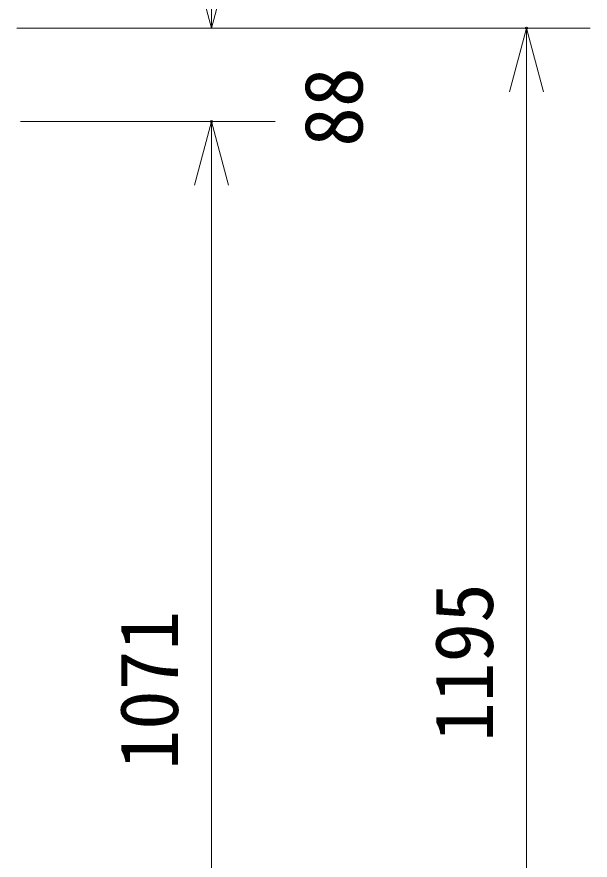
# Model space of a CAD drawing. Units: millimetres, scale not verified. Extents: x -62 to 63, y -57 to 57.
# Drawn here: x 16 to 34, y 7.6 to 34.08 of the extents above; entities that cross this region are included whole.
import ezdxf
from ezdxf.enums import TextEntityAlignment as Align

# ---------------------------------------------------------------- set-up
doc = ezdxf.new("R2010")
doc.units = ezdxf.units.MM
doc.header["$LTSCALE"] = 0.125
doc.header["$PDMODE"] = 32
doc.header["$PDSIZE"] = 0.0625
doc.layers.add('0-0_0', color=7, linetype='Continuous', lineweight=9)
doc.layers.add('0-6_SUNPO', color=3, linetype='Continuous', lineweight=18)
doc.layers.add('0-4_Defpoints', color=7, linetype='Continuous')
doc.styles.add('ＭＳ ゴシック', font='')
doc.styles.get('ＭＳ ゴシック').set_extended_font_data('MS Gothic')

# ---------------------------------------------------------------- blocks, each defined once
blk = doc.blocks.new('_OPEN30')
at = {"layer": '0-0_0'}
blk.add_line((0, 0), (-1, 0), dxfattribs=at)
blk.add_lwpolyline([(-1, 0.26795), (0, 0), (-1, -0.26795)], dxfattribs=at)
blk = doc.blocks.new('D10')
at = {"layer": '0-4_Defpoints'}
blk.add_point((14.9864, 34.136), dxfattribs=at)
at = {"layer": '0-6_SUNPO', "color": 7, "lineweight": 9}
for p, q in [((8.9864, 34.136), (16.9864, 34.136)), ((14.9864, 0.436), (14.9864, 32.136))]:
    blk.add_line(p, q, dxfattribs=at)
at = {"layer": '0-6_SUNPO', "xscale": 2, "yscale": 2, "rotation": 90}
blk.add_blockref('_OPEN30', (14.9864, 34.136), dxfattribs=at)
at = {"layer": '0-6_SUNPO', "color": 7, "style": 'ＭＳ ゴシック'}
blk.add_text('1071', height=1.833, rotation=90, dxfattribs=at).set_placement((14.4864, 13.786), align=Align.BOTTOM_LEFT)
blk = doc.blocks.new('D9')
at = {"layer": '0-4_Defpoints'}
blk.add_point((24.8762, 37.0731), dxfattribs=at)
at = {"layer": '0-6_SUNPO', "color": 7, "lineweight": 9}
for p, q in [((8.8762, 37.0731), (26.8762, 37.0731)), ((24.8762, -0.7602), (24.8762, 35.0731))]:
    blk.add_line(p, q, dxfattribs=at)
at = {"layer": '0-6_SUNPO', "xscale": 2, "yscale": 2, "rotation": 90}
blk.add_blockref('_OPEN30', (24.8762, 37.0731), dxfattribs=at)
at = {"layer": '0-6_SUNPO', "color": 7, "style": 'ＭＳ ゴシック'}
blk.add_text('1195', height=1.833, rotation=90, dxfattribs=at).set_placement((24.3762, 14.6565), align=Align.BOTTOM_LEFT)

msp = doc.modelspace()

# ---------------------------------------------------------------- linework, layer by layer
at = {"layer": '0-6_SUNPO'}
msp.add_line((16.1128, 33.7286), (24.1128, 33.7286), dxfattribs=at)

# ---------------------------------------------------------------- block references
at = {"layer": '0-6_SUNPO', "xscale": 2, "yscale": 2, "rotation": 270}
msp.add_blockref('_OPEN30', (22.1128, 33.7286), dxfattribs=at)
at = {"layer": '0-6_SUNPO'}
for name in ['D9', 'D10']:
    msp.add_blockref(name, (7.1265, -3.3445), dxfattribs=at)

# ---------------------------------------------------------------- texts
at = {"layer": '0-6_SUNPO', "color": 7, "style": 'ＭＳ ゴシック'}
msp.add_text('88', height=1.833, rotation=90, dxfattribs=at).set_placement((27.4068, 30.0014), align=Align.BOTTOM_LEFT)

doc.saveas('drawing.dxf')
